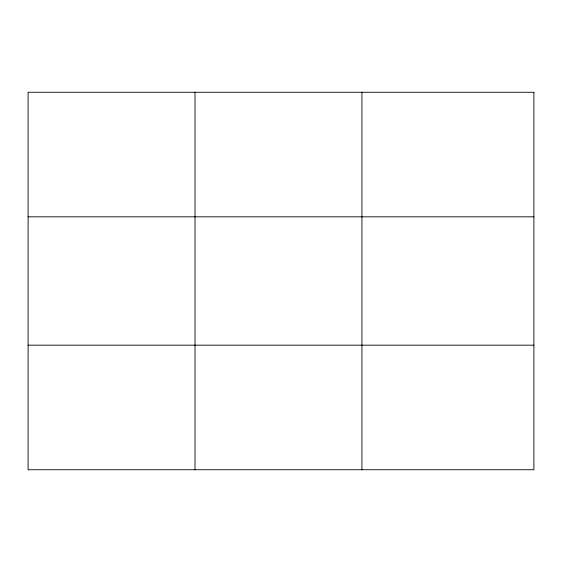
<?xml version="1.0" encoding="UTF-8"?>
<svg xmlns="http://www.w3.org/2000/svg" width="562" height="562" viewBox="0 0 562 562"><rect width="100%" height="100%" fill="white"/><g stroke="black" fill="none" stroke-linecap="round" stroke-linejoin="round"><path stroke-width="0.84" d="M195.014 92.266L195.014 469.734M361.928 92.266L361.928 469.734M28.1 216.827L533.9 216.827M28.1 345.173L533.9 345.173M533.9 92.266L533.9 469.734L28.1 469.734L28.1 92.266L533.9 92.266"/></g></svg>
